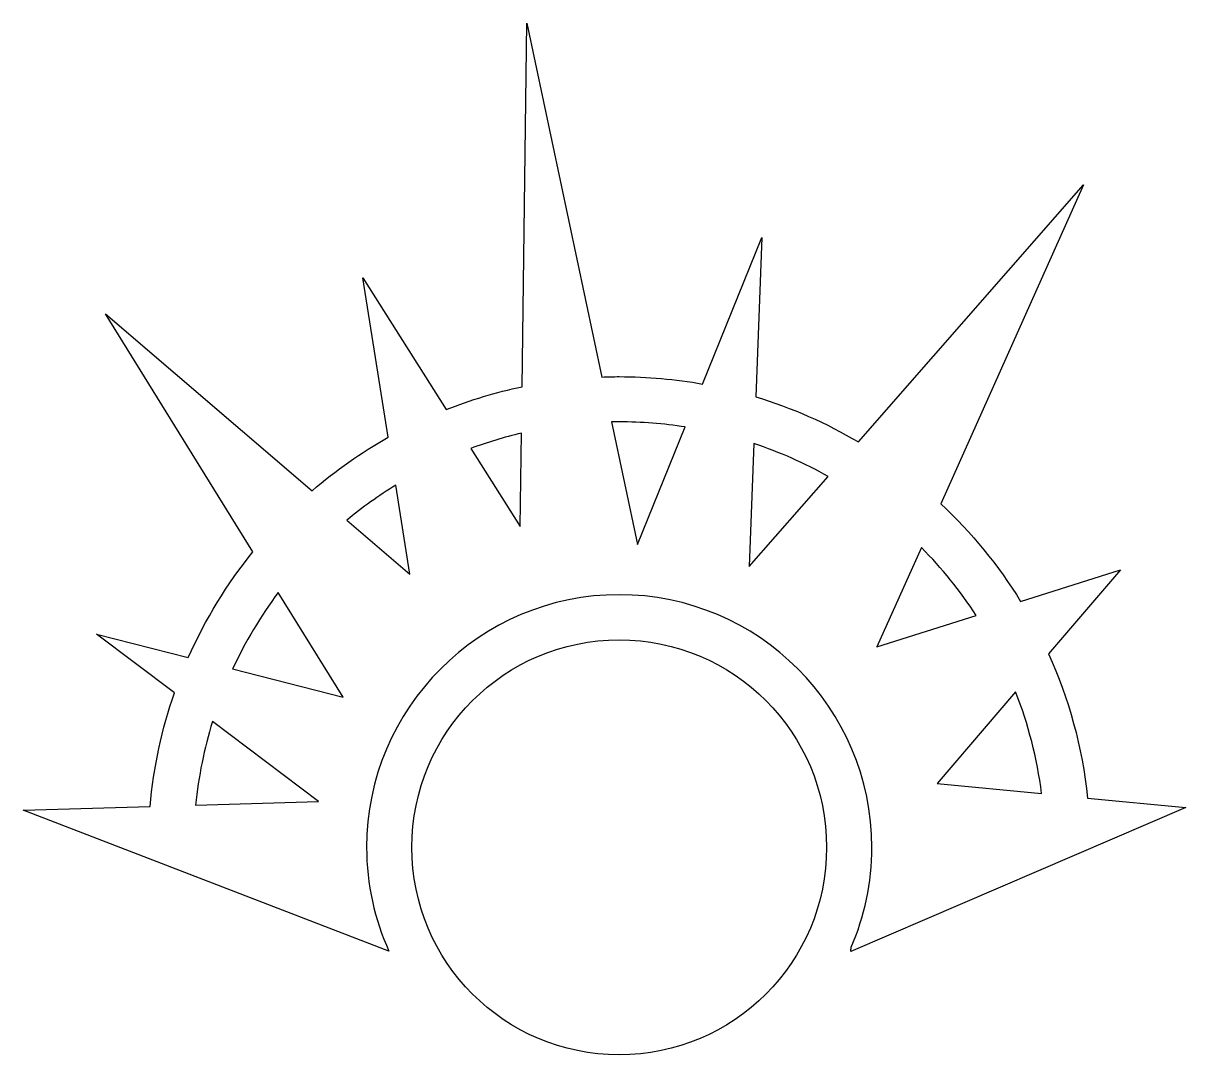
# Model space of a CAD drawing. Header units: centimetres. Extents: x -10 to 10.3, y -9.1 to 8.9.
import ezdxf

# ---------------------------------------------------------------- set-up
doc = ezdxf.new("R2010")
doc.units = ezdxf.units.CM
doc.header["$MEASUREMENT"] = 0
doc.layers.add('Layer 1', color=7, linetype='Continuous')

msp = doc.modelspace()

# ---------------------------------------------------------------- linework, layer by layer
at = {"layer": 'Layer 1'}
for points, knots in [([(-1.22203, 8.86868), (-1.22203, 8.86868), (-1.30679, 2.53632), (-1.30679, 2.53632), (-1.30679, 2.53632), (-1.7622, 2.44047), (-2.20383, 2.30701), (-2.62808, 2.13897), (-2.62808, 2.13897), (-2.62808, 2.13897), (-4.08119, 4.43459), (-4.08119, 4.43459), (-4.08119, 4.43459), (-4.08119, 4.43459), (-3.63927, 1.65517), (-3.63927, 1.65517), (-3.63927, 1.65517), (-4.11096, 1.38858), (-4.55389, 1.07696), (-4.96174, 0.72566), (-4.96174, 0.72566), (-4.96174, 0.72566), (-8.56234, 3.80434), (-8.56234, 3.80434), (-8.56234, 3.80434), (-8.56234, 3.80434), (-5.99372, -0.33908), (-5.99372, -0.33908), (-5.99372, -0.33908), (-6.44593, -0.89802), (-6.82628, -1.51738), (-7.12066, -2.18309), (-7.12066, -2.18309), (-7.12066, -2.18309), (-8.7184, -1.77516), (-8.7184, -1.77516), (-8.7184, -1.77516), (-8.7184, -1.77516), (-7.36287, -2.79681), (-7.36287, -2.79681), (-7.36287, -2.79681), (-7.58172, -3.42482), (-7.72627, -4.08745), (-7.78607, -4.77407), (-7.78607, -4.77407), (-7.78607, -4.77407), (-9.99677, -4.8372), (-9.99677, -4.8372), (-9.99677, -4.8372), (-9.99677, -4.8372), (-3.62456, -7.29741), (-3.62456, -7.29741), (-3.62456, -7.29741), (-3.87491, -6.74501), (-4.01436, -6.13214), (-4.01436, -5.48748), (-4.01436, -5.48748), (-4.01436, -3.06135), (-2.03913, -1.08607), (0.38705, -1.08607), (0.38705, -1.08607), (2.81318, -1.08607), (4.78842, -3.06134), (4.78842, -5.48756), (4.78842, -5.48756), (4.78842, -6.10583), (4.65981, -6.69474), (4.42852, -7.22927), (4.42852, -7.22927), (4.42624, -7.25444), (4.4243, -7.27937), (4.42177, -7.30475), (4.42177, -7.30475), (4.42177, -7.30475), (10.25807, -4.79373), (10.25807, -4.79373), (10.25807, -4.79373), (10.25807, -4.79373), (8.54774, -4.62809), (8.54774, -4.62809), (8.54774, -4.62809), (8.45442, -3.74075), (8.21967, -2.89511), (7.86588, -2.11458), (7.86588, -2.11458), (7.86588, -2.11458), (9.12265, -0.65093), (9.12265, -0.65093), (9.12265, -0.65093), (9.12265, -0.65093), (7.3804, -1.20249), (7.3804, -1.20249), (7.3804, -1.20249), (6.99444, -0.57537), (6.52641, -0.00416), (5.99151, 0.49654), (5.99151, 0.49654), (5.99151, 0.49654), (8.4763, 6.05436), (8.4763, 6.05436), (8.4763, 6.05436), (8.4763, 6.05436), (4.55358, 1.57452), (4.55358, 1.57452), (4.55358, 1.57452), (3.99667, 1.90385), (3.39776, 2.16926), (2.76663, 2.36053), (2.76663, 2.36053), (2.76663, 2.36053), (2.87353, 5.13678), (2.87353, 5.13678), (2.87353, 5.13678), (2.87353, 5.13678), (1.83843, 2.58393), (1.83843, 2.58393), (1.83843, 2.58393), (1.36741, 2.66814), (0.88261, 2.71212), (0.38764, 2.71212), (0.38764, 2.71212), (0.28644, 2.71212), (0.18587, 2.70959), (0.08555, 2.70596), (0.08555, 2.70596), (0.08555, 2.70596), (-1.22203, 8.86868), (-1.22203, 8.86868)], [0, 0, 0, 0, 0.03030303, 0.03030303, 0.03030303, 0.03030303, 0.06060606, 0.06060606, 0.06060606, 0.06060606, 0.09090909, 0.09090909, 0.09090909, 0.09090909, 0.12121212, 0.12121212, 0.12121212, 0.12121212, 0.15151515, 0.15151515, 0.15151515, 0.15151515, 0.18181818, 0.18181818, 0.18181818, 0.18181818, 0.21212121, 0.21212121, 0.21212121, 0.21212121, 0.24242424, 0.24242424, 0.24242424, 0.24242424, 0.27272727, 0.27272727, 0.27272727, 0.27272727, 0.3030303, 0.3030303, 0.3030303, 0.3030303, 0.33333333, 0.33333333, 0.33333333, 0.33333333, 0.36363636, 0.36363636, 0.36363636, 0.36363636, 0.39393939, 0.39393939, 0.39393939, 0.39393939, 0.42424242, 0.42424242, 0.42424242, 0.42424242, 0.45454545, 0.45454545, 0.45454545, 0.45454545, 0.48484848, 0.48484848, 0.48484848, 0.48484848, 0.51515152, 0.51515152, 0.51515152, 0.51515152, 0.54545455, 0.54545455, 0.54545455, 0.54545455, 0.57575758, 0.57575758, 0.57575758, 0.57575758, 0.60606061, 0.60606061, 0.60606061, 0.60606061, 0.63636364, 0.63636364, 0.63636364, 0.63636364, 0.66666667, 0.66666667, 0.66666667, 0.66666667, 0.6969697, 0.6969697, 0.6969697, 0.6969697, 0.72727273, 0.72727273, 0.72727273, 0.72727273, 0.75757576, 0.75757576, 0.75757576, 0.75757576, 0.78787879, 0.78787879, 0.78787879, 0.78787879, 0.81818182, 0.81818182, 0.81818182, 0.81818182, 0.84848485, 0.84848485, 0.84848485, 0.84848485, 0.87878788, 0.87878788, 0.87878788, 0.87878788, 0.90909091, 0.90909091, 0.90909091, 0.90909091, 0.93939394, 0.93939394, 0.93939394, 0.93939394, 1, 1, 1, 1]), ([(0.38765, 1.92425), (0.77804, 1.92425), (1.16122, 1.89402), (1.53517, 1.83612), (1.53517, 1.83612), (1.53517, 1.83612), (0.70476, -0.21206), (0.70476, -0.21206), (0.70476, -0.21206), (0.70476, -0.21206), (0.25188, 1.92257), (0.25188, 1.92257), (0.25188, 1.92257), (0.29708, 1.92341), (0.34225, 1.92426), (0.38766, 1.92426), (0.38766, 1.92426), (0.38766, 1.92426), (0.38765, 1.92425), (0.38765, 1.92425)], [0, 0, 0, 0, 0.16666667, 0.16666667, 0.16666667, 0.16666667, 0.33333333, 0.33333333, 0.33333333, 0.33333333, 0.5, 0.5, 0.5, 0.5, 0.66666667, 0.66666667, 0.66666667, 0.66666667, 1, 1, 1, 1]), ([(-1.31762, 1.72758), (-1.31762, 1.72758), (-1.33934, 0.10285), (-1.33934, 0.10285), (-1.33934, 0.10285), (-1.33934, 0.10285), (-2.19923, 1.46142), (-2.19923, 1.46142), (-2.19923, 1.46142), (-1.91333, 1.5676), (-1.619, 1.65678), (-1.31758, 1.7275), (-1.31758, 1.7275), (-1.31758, 1.7275), (-1.31762, 1.72758), (-1.31762, 1.72758)], [0, 0, 0, 0, 0.2, 0.2, 0.2, 0.2, 0.4, 0.4, 0.4, 0.4, 0.6, 0.6, 0.6, 0.6, 1, 1, 1, 1]), ([(2.73523, 1.54575), (3.18676, 1.39563), (3.61878, 1.20305), (4.02683, 0.97319), (4.02683, 0.97319), (4.02683, 0.97319), (2.65279, -0.59601), (2.65279, -0.59601), (2.65279, -0.59601), (2.65279, -0.59601), (2.73523, 1.5457), (2.73523, 1.5457), (2.73523, 1.5457), (2.73523, 1.5457), (2.73523, 1.54575), (2.73523, 1.54575)], [0, 0, 0, 0, 0.2, 0.2, 0.2, 0.2, 0.4, 0.4, 0.4, 0.4, 0.6, 0.6, 0.6, 0.6, 1, 1, 1, 1]), ([(-3.5069, 0.82257), (-3.5069, 0.82257), (-3.26022, -0.72934), (-3.26022, -0.72934), (-3.26022, -0.72934), (-3.26022, -0.72934), (-4.35861, 0.20991), (-4.35861, 0.20991), (-4.35861, 0.20991), (-4.09017, 0.4334), (-3.80558, 0.63817), (-3.50694, 0.82253), (-3.50694, 0.82253), (-3.50694, 0.82253), (-3.5069, 0.82257), (-3.5069, 0.82257)], [0, 0, 0, 0, 0.2, 0.2, 0.2, 0.2, 0.4, 0.4, 0.4, 0.4, 0.6, 0.6, 0.6, 0.6, 1, 1, 1, 1]), ([(5.65139, -0.26393), (6.00897, -0.62375), (6.32945, -1.02017), (6.60746, -1.44699), (6.60746, -1.44699), (6.60746, -1.44699), (4.87773, -1.99463), (4.87773, -1.99463), (4.87773, -1.99463), (4.87773, -1.99463), (5.65143, -0.26397), (5.65143, -0.26397), (5.65143, -0.26397), (5.65143, -0.26397), (5.65139, -0.26393), (5.65139, -0.26393)], [0, 0, 0, 0, 0.2, 0.2, 0.2, 0.2, 0.4, 0.4, 0.4, 0.4, 0.6, 0.6, 0.6, 0.6, 1, 1, 1, 1]), ([(-5.5539, -1.04846), (-5.5539, -1.04846), (-4.42346, -2.8718), (-4.42346, -2.8718), (-4.42346, -2.8718), (-4.42346, -2.8718), (-6.34813, -2.38037), (-6.34813, -2.38037), (-6.34813, -2.38037), (-6.12949, -1.90725), (-5.86286, -1.46111), (-5.55385, -1.04841), (-5.55385, -1.04841), (-5.55385, -1.04841), (-5.5539, -1.04846), (-5.5539, -1.04846)], [0, 0, 0, 0, 0.2, 0.2, 0.2, 0.2, 0.4, 0.4, 0.4, 0.4, 0.6, 0.6, 0.6, 0.6, 1, 1, 1, 1]), ([(0.3871, -1.87394), (-1.61314, -1.87394), (-3.22627, -3.48712), (-3.22627, -5.48731), (-3.22627, -5.48731), (-3.22627, -7.48759), (-1.61313, -9.1006), (0.3871, -9.1006), (0.3871, -9.1006), (2.38734, -9.1006), (4.00035, -7.48759), (4.00035, -5.48735), (4.00035, -5.48735), (4.00035, -3.48715), (2.38734, -1.87398), (0.3871, -1.87398), (0.3871, -1.87398), (0.3871, -1.87398), (0.3871, -1.87394), (0.3871, -1.87394)], [0, 0, 0, 0, 0.16666667, 0.16666667, 0.16666667, 0.16666667, 0.33333333, 0.33333333, 0.33333333, 0.33333333, 0.5, 0.5, 0.5, 0.5, 0.66666667, 0.66666667, 0.66666667, 0.66666667, 1, 1, 1, 1]), ([(7.29455, -2.77988), (7.51425, -3.33987), (7.66799, -3.93317), (7.74604, -4.55026), (7.74604, -4.55026), (7.74604, -4.55026), (5.92565, -4.374), (5.92565, -4.374), (5.92565, -4.374), (5.92565, -4.374), (7.29455, -2.77988), (7.29455, -2.77988)], [0, 0, 0, 0, 0.25, 0.25, 0.25, 0.25, 0.5, 0.5, 0.5, 0.5, 1, 1, 1, 1]), ([(-6.70007, -3.29652), (-6.70007, -3.29652), (-4.85088, -4.69034), (-4.85088, -4.69034), (-4.85088, -4.69034), (-4.85088, -4.69034), (-6.99322, -4.75148), (-6.99322, -4.75148), (-6.99322, -4.75148), (-6.94359, -4.25002), (-6.8442, -3.76336), (-6.70003, -3.29652), (-6.70003, -3.29652), (-6.70003, -3.29652), (-6.70007, -3.29652), (-6.70007, -3.29652)], [0, 0, 0, 0, 0.2, 0.2, 0.2, 0.2, 0.4, 0.4, 0.4, 0.4, 0.6, 0.6, 0.6, 0.6, 1, 1, 1, 1])]:
    msp.add_open_spline(points, degree=3, knots=knots, dxfattribs=at)

doc.saveas('drawing.dxf')
